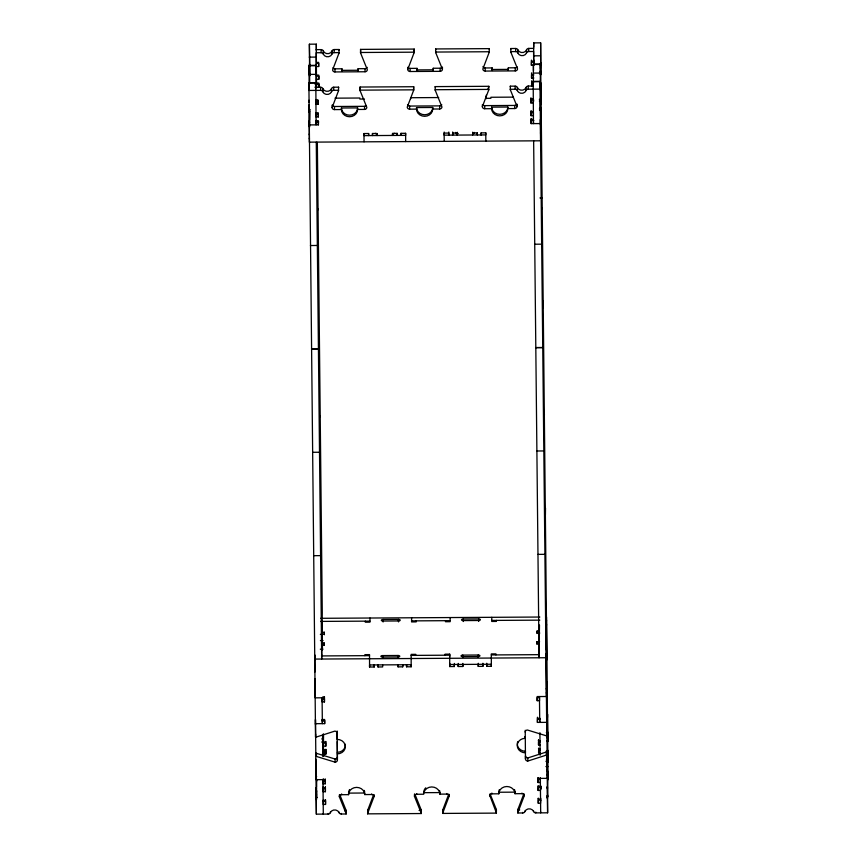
<?xml version="1.0" encoding="UTF-8"?>
<svg xmlns="http://www.w3.org/2000/svg" width="857" height="857" viewBox="0 0 857 857"><rect width="100%" height="100%" fill="white"/><g stroke="black" fill="none" stroke-linecap="round" stroke-linejoin="round"><path stroke-width="1.29" d="M309.848 66.343L309.42 64.061M316.169 788.504L316.158 787.701L316.587 790.197M530.89 98.812L533.204 98.801L533.697 101.126M533.718 64.65L533.729 62.775L533.761 64.896M539.332 101.094C540.863 102.251 539.964 97.43 540.221 99.53L540.296 109.953C540.092 112.631 541.035 107.307 539.439 108.411M540.231 65.014L540.671 62.732M547.387 787.208C547.43 784.359 547.366 791.997 547.419 787.304L546.991 787.304M315.879 100.805L315.89 100.108L315.89 102.379M546.134 752.8L547.869 752.789L547.869 750.282L547.977 762.376L547.977 760.105L546.241 760.116M308.948 100.226L308.948 102.294M337.262 741.605L337.422 756.967A2.314 2.068 0.7 0 1 335.13 759.045L316.469 753.335A2.314 2.068 0.7 0 0 315.805 753.249L315.762 756.356A2.314 2.068 0.7 0 1 316.426 756.442L335.098 762.162A2.314 2.068 0.7 0 0 337.39 760.073L337.101 733.196A2.314 2.068 0.7 0 0 334.766 731.139L316.222 737.074A2.314 2.068 0.7 0 1 315.558 737.159L308.884 83.022L315.826 82.979L315.922 87.896M315.912 87.114L316.019 82.626L309.034 82.668L309.066 83.568L309.109 65.764L316.04 65.721L316.126 73.991L316.351 64.039L316.469 76.134M309.945 75.212L309.388 44.189L316.319 44.146L316.394 50.606M309.302 65.4L309.195 74.034L309.109 65.764M309.42 66.567L309.441 65.014M309.934 109.739L309.066 109.739L309.066 112.246L309.013 104.811M309.506 75.191L309.966 73.659M309.227 125.936L309.206 120.762L309.366 139.027M309.688 83.483L309.388 44.189M309.323 134.892L309.334 133.863M309.484 122.98L309.495 121.94M309.473 119.884L309.559 109.182L309.527 127.115L309.623 112.278M309.388 137.998L309.334 142.144L540.574 140.805L540.628 136.659M315.826 82.979L316.083 124.865L316.137 120.73L316.158 122.015M315.997 84.693L316.04 65.721M316.212 67.435L316.319 44.146M315.89 102.636L315.869 104.19L318.183 104.179L318.226 101.072L315.58 101.083M316.372 64.982L316.394 63.429L318.708 63.407L318.665 66.514L316.029 66.535M316.49 79.283L316.533 76.177L318.847 76.166L318.804 79.273L316.49 79.283L316.533 83.075L318.847 83.065L318.89 87.2L318.922 84.093L314.958 84.115M316.565 87.671L316.629 82.84M316.426 122.101L316.415 120.355M316.479 114.399L316.49 112.76M316.64 101.897L316.672 99.476M318.311 116.927L318.354 113.82L316.04 113.831L316.008 116.938L318.311 116.927L318.268 112.792L315.965 112.803M309.152 124.908L318.397 124.854L318.44 121.748M317.904 209.901L317.915 208.872M517.082 104.404L517.05 106.472A2.314 2.068 0.7 0 1 514.757 108.55L507.826 108.593A8.099 7.242 0.7 0 1 499.802 115.877A8.099 7.242 0.7 0 1 491.639 108.689L484.698 108.732A2.314 2.068 0.7 0 1 482.362 106.675L488.704 89.996A2.314 2.068 0.7 0 0 488.79 89.407L435.142 89.717A2.314 2.068 0.7 0 0 435.249 90.306L441.933 106.911A2.314 2.068 0.7 0 1 439.641 108.989L432.71 109.032A8.099 7.242 0.7 0 1 424.686 116.316A8.099 7.242 0.7 0 1 416.523 109.118L409.582 109.16A2.314 2.068 0.7 0 1 407.246 107.104L413.588 90.435A2.314 2.068 0.7 0 0 413.674 89.835L413.717 86.728L360.069 87.039L360.026 90.146A2.314 2.068 0.7 0 0 360.133 90.746L366.817 107.339A2.314 2.068 0.7 0 1 364.525 109.428L357.594 109.46A8.099 7.242 0.7 0 1 349.57 116.745A8.099 7.242 0.7 0 1 341.407 109.557L334.466 109.6A2.314 2.068 0.7 0 1 332.13 107.543L338.472 90.863A2.314 2.068 0.7 0 0 338.558 90.274L333.684 90.306A2.314 2.068 0.7 0 0 331.52 91.688A4.628 4.135 0.7 0 1 322.8 91.742A2.314 2.068 0.7 0 0 320.604 90.381L320.647 87.275L314.915 87.221M442.448 67.178L442.426 69.246A2.314 2.068 0.7 0 1 440.134 71.335L410.075 71.506A2.314 2.068 0.7 0 1 407.739 69.449L414.07 52.77A2.314 2.068 0.7 0 0 414.167 52.181L414.21 49.074L360.551 49.385L360.518 52.491A2.314 2.068 0.7 0 0 360.615 53.08L367.31 69.685A2.314 2.068 0.7 0 1 365.018 71.763L334.948 71.934A2.314 2.068 0.7 0 1 332.623 69.888L338.954 53.209A2.314 2.068 0.7 0 0 339.051 52.62L334.166 52.641A2.314 2.068 0.7 0 0 332.002 54.034A4.628 4.135 0.7 0 1 323.282 54.087A2.314 2.068 0.7 0 0 321.086 52.716L321.129 49.61L316.254 49.642M314.83 660.104L314.798 654.93L314.947 672.038M315.14 690.603L315.162 689.564M322.8 91.742L322.843 88.635A2.314 2.068 0.7 0 0 320.647 87.275M323.282 54.087L323.325 50.981A2.314 2.068 0.7 0 0 321.129 49.61M315.205 693.699L315.151 697.844L324.396 697.791M315.505 724.711L315.472 719.548L315.826 755.21M315.558 737.159L315.601 734.053M320.068 416.673L320.09 415.645M315.997 772.446L316.019 771.407M316.062 775.542L316.008 779.688L325.253 779.634L325.264 779.056M316.426 756.442L316.469 753.335M316.147 790.197L316.169 788.644L316.747 788.644M316.244 798.81L316.265 797.256L316.844 797.256M316.372 798.456L316.479 793.968M316.458 791.9L316.49 789.822L316.576 798.103L316.662 791.086M339.811 794.718L346.078 810.283A2.314 2.068 0.7 0 1 346.185 810.872L346.142 813.979L341.257 814.011A2.314 2.068 0.7 0 1 339.072 812.64A4.628 4.135 0.7 0 0 330.352 812.693A2.314 2.068 0.7 0 1 328.177 814.086L316.362 814.15L316.169 788.644M322.082 642.611L322.061 644.678L322.028 632.273L324.342 632.262L324.364 634.748M321.557 642.975L324.203 642.964L324.171 645.032L321.857 645.053M324.342 632.262L324.31 634.33L320.347 634.362M331.52 91.688L331.563 88.582A2.314 2.068 0.7 0 1 333.727 87.2L338.601 87.168L338.472 90.863M332.002 54.034L332.045 50.927A2.314 2.068 0.7 0 1 334.209 49.535L339.083 49.513L338.954 53.209M322.95 779.131L323.303 814.107L323.314 813.529M323.421 743.051L323.517 735.199M323.035 786.994L323.025 787.572L325.339 787.562L325.349 786.983M325.831 749.35L325.821 749.929L323.517 749.95L323.517 749.361M323.475 746.158L323.517 743.051L325.821 743.03L325.789 746.147L323.475 746.158L323.517 749.95M323.11 788.601L323.089 787.658L323.068 791.707L325.381 791.697L325.424 788.59L322.532 788.601M323.56 754.085L323.592 750.978L325.906 750.957L325.864 754.064L322.403 754.085M324.439 701.926L324.482 698.819L322.168 698.83L322.125 701.937L324.439 701.926L324.46 696.752M332.13 107.543L332.162 105.475M323.539 781.156L323.603 779.474M323.732 780.802L323.753 779.174M315.419 723.683L324.674 723.629L324.707 720.523L322.071 720.544M333.684 90.306L333.727 87.2M334.166 52.641L334.209 49.535M325.746 741.423L325.746 742.001L321.696 742.033M325.296 783.769L325.339 780.663L323.025 780.673L322.982 783.78L325.296 783.769L325.328 779.367M325.478 799.731L325.467 800.309L323.164 800.32M334.466 109.6L334.509 106.493A2.314 2.068 0.7 0 1 332.248 104.94M334.948 71.934L334.991 68.828A2.314 2.068 0.7 0 1 332.945 67.757M325.521 804.444L325.553 801.338L323.239 801.349L323.207 804.455L325.521 804.444L325.542 800.052M328.177 814.086L328.188 813.497M330.352 812.693L330.352 811.911M341.407 109.557L341.418 108.003L357.615 107.907L357.594 109.46M342.007 71.399A8.099 7.242 0.7 0 1 341.911 70.349L341.932 68.796L334.991 68.828M335.098 762.162L335.13 759.045M337.101 733.196L337.133 731.128M337.39 760.073L337.422 756.967M339.072 812.64L339.072 812.061M346.142 813.979A2.314 2.068 0.7 0 0 346.035 813.389L339.351 796.785L339.372 794.846M341.257 814.011L341.268 813.422M339.351 796.785A2.314 2.068 0.7 0 1 341.643 794.707L341.654 793.925M346.035 813.389L346.078 810.283M341.643 794.707L348.574 794.664L348.595 793.111A8.099 7.242 0.7 0 1 349.592 789.565M358.022 71.302A8.099 7.242 0.7 0 0 358.097 70.253L358.119 68.699L365.05 68.656A2.314 2.068 0.7 0 0 367.192 67.339M360.133 90.746L360.176 87.628A2.314 2.068 0.7 0 1 360.069 87.039M360.615 53.08L360.658 49.974A2.314 2.068 0.7 0 1 360.551 49.385M368.596 133.521L368.617 135.588L368.649 133.521L363.968 133.553L363.989 135.62L405.618 135.374L405.64 133.306L400.969 133.338L400.99 135.406L401.022 133.338M364.525 109.428L364.568 106.322A2.314 2.068 0.7 0 0 366.357 105.54M365.018 71.763L365.05 68.656M364.889 655.669L364.9 654.641L369.528 654.609L369.56 667.025L374.188 667.003L374.209 664.925M365.328 621.154L365.318 622.193L369.945 622.161L369.999 618.015M372.495 133.499L372.474 135.567L372.452 133.499L377.08 133.478L377.101 135.545L377.112 133.992A1.735 0.771 -0.6 0 1 375.398 133.296M414.927 794.278L421.194 809.844L421.258 813.539L367.61 813.85A2.314 2.068 0.7 0 1 367.696 813.261L374.038 796.582A2.314 2.068 0.7 0 0 371.702 794.525L364.761 794.568L364.782 793.014L348.595 793.111M367.61 813.85L367.739 810.154L373.684 794.525M369.56 667.025L369.581 664.957L411.156 664.721L411.178 666.789L406.561 666.81L406.539 664.743L406.561 666.81M371.702 794.525L371.713 793.946M374.038 796.582L374.059 794.835M378.033 666.971L378.066 664.903L378.033 666.971L382.661 666.95L382.64 664.882M382.597 657.126L382.618 655.573L398.034 655.487A1.735 0.771 -0.6 0 1 399.758 656.248A1.735 0.771 -0.6 0 1 398.012 657.04L382.597 657.126A1.735 0.771 -0.6 0 1 380.872 656.355A1.735 0.771 -0.6 0 1 382.618 655.573L382.64 657.93M383.058 621.046L383.079 619.493L398.494 619.407A1.735 0.771 -0.6 0 1 400.219 620.179A1.735 0.771 -0.6 0 1 398.473 620.961L383.058 621.046A1.735 0.771 -0.6 0 1 381.333 620.286A1.735 0.771 -0.6 0 1 383.079 619.493L383.111 621.978M397.166 133.36L397.134 135.427L397.112 133.36L392.495 133.381L392.517 135.46L392.538 133.896A1.735 0.771 -0.6 0 0 394.252 133.253M398.012 657.04L398.034 655.487L398.055 657.844M398.473 620.961L398.494 619.407L398.526 621.893M398.077 666.864L398.109 664.786L398.077 666.864L402.704 666.832L402.726 664.764M407.739 69.449L407.761 67.382M409.582 109.16L409.625 106.054A2.314 2.068 0.7 0 1 407.525 104.886M410.075 71.506L410.107 68.399A2.314 2.068 0.7 0 1 408.061 67.317M410.717 98.759L410.728 97.719L438.688 97.559M413.588 90.435L413.631 87.328A2.314 2.068 0.7 0 0 413.717 86.728M414.07 52.77L414.113 49.663A2.314 2.068 0.7 0 0 414.21 49.074M416.523 109.118L416.545 107.564L432.731 107.479L432.71 109.032M417.123 70.96A8.099 7.242 0.7 0 1 417.027 69.91L417.048 68.356L410.107 68.399M411.617 617.779L411.564 621.925L416.191 621.893L416.202 620.854M415.763 655.38L415.774 654.341L411.146 654.373L411.178 666.789M421.258 813.539A2.314 2.068 0.7 0 0 421.151 812.95L414.467 796.346L414.499 794.021M414.467 796.346A2.314 2.068 0.7 0 1 416.759 794.268L416.77 793.689M433.139 70.874A8.099 7.242 0.7 0 0 433.214 69.813L433.235 68.26L440.177 68.228A2.314 2.068 0.7 0 0 442.083 67.296M435.249 90.306L435.185 86.611L488.833 86.3L488.704 89.996M442.426 69.246L435.731 52.652L435.677 48.945L489.326 48.635L489.186 52.341L482.855 69.021A2.314 2.068 0.7 0 0 485.191 71.067L515.25 70.895A2.314 2.068 0.7 0 0 517.542 68.817L510.847 52.213A2.314 2.068 0.7 0 1 510.751 51.624L515.625 51.591A2.314 2.068 0.7 0 1 517.821 52.963A4.628 4.135 0.7 0 0 526.541 52.909A2.314 2.068 0.7 0 1 528.705 51.516L533.59 51.495L533.686 61.136L531.372 61.158M439.641 108.989L439.684 105.882A2.314 2.068 0.7 0 0 441.762 104.683M440.134 71.335L440.177 68.228M444.194 132.053L444.162 135.16L485.78 134.913L485.812 132.846L481.141 132.878L481.163 134.945L481.141 132.878M490.043 793.85L496.31 809.415A2.314 2.068 0.7 0 1 496.417 810.004L496.374 813.111L442.726 813.422A2.314 2.068 0.7 0 1 442.812 812.832L449.154 796.153A2.314 2.068 0.7 0 0 446.818 794.096L439.887 794.139L439.898 792.586A8.099 7.242 0.7 0 0 439.534 790.497M448.822 132.021L448.779 135.127L448.757 133.06L444.14 133.092L444.226 141.362M442.726 813.422L442.855 809.715L448.8 794.085M445.051 655.209L445.062 654.17L449.689 654.148L449.721 656.633M445.501 620.693L445.49 621.721L450.107 621.7L450.161 617.554M452.678 131.999L452.635 135.106L452.614 133.039L457.242 133.017L457.263 135.085L457.284 133.531A1.735 0.771 -0.6 0 1 455.753 132.406M446.818 794.096L446.829 793.518M449.689 654.148L449.721 666.564L454.349 666.532L454.392 663.425M449.721 666.564L449.764 663.457M449.154 796.153L449.175 794.793M462.866 663.382L462.823 666.489L458.206 666.51L458.238 663.404M462.759 656.666L462.78 655.112L478.195 655.016A1.735 0.771 -0.6 0 1 479.92 655.787A1.735 0.771 -0.6 0 1 478.174 656.569L462.759 656.666A1.735 0.771 -0.6 0 1 461.034 655.894A1.735 0.771 -0.6 0 1 462.78 655.112L462.801 657.469M463.23 620.586L463.251 619.033L478.667 618.947A1.735 0.771 -0.6 0 1 480.391 619.707A1.735 0.771 -0.6 0 1 478.645 620.5L463.23 620.586A1.735 0.771 -0.6 0 1 461.505 619.815A1.735 0.771 -0.6 0 1 463.251 619.033L463.273 621.518M477.328 132.889L477.306 134.967L477.285 132.899L472.657 132.921M482.362 106.675L482.395 104.608M484.698 108.732L484.741 105.625A2.314 2.068 0.7 0 1 482.941 104.865M485.191 71.067L485.223 67.96A2.314 2.068 0.7 0 1 482.984 66.482M478.174 656.569L478.195 655.016L478.227 657.383M478.645 620.5L478.667 618.947L478.688 621.421M482.909 663.264L482.866 666.371L478.249 666.392L478.281 663.286M486.283 96.252L486.251 98.319L490.879 98.298L490.89 97.259L513.129 97.13M491.639 108.689L491.661 107.136L507.847 107.039L507.826 108.593M492.239 70.531A8.099 7.242 0.7 0 1 492.143 69.481L492.164 67.928L485.223 67.96M491.372 664.25L491.35 666.317L486.722 666.35L486.765 663.243M491.789 617.319L491.736 621.454L496.364 621.432L496.374 620.393M496.374 813.111A2.314 2.068 0.7 0 0 496.267 812.522L489.593 794.942M489.583 795.917A2.314 2.068 0.7 0 1 491.875 793.839L491.886 793.057M495.924 654.919L495.935 653.88L491.318 653.912L491.35 666.317M496.267 812.522L496.31 809.415M491.875 793.839L498.817 793.796L498.828 792.243A8.099 7.242 0.7 0 1 499.342 789.651M508.255 70.435A8.099 7.242 0.7 0 0 508.33 69.385L508.351 67.832L515.293 67.789A2.314 2.068 0.7 0 0 517.2 66.867M517.05 106.472L510.365 89.867L510.301 86.171L515.175 86.15A2.314 2.068 0.7 0 1 517.371 87.51A4.628 4.135 0.7 0 0 526.091 87.457A2.314 2.068 0.7 0 1 528.266 86.075L533.14 86.043M510.847 52.213L510.793 48.517L515.668 48.485A2.314 2.068 0.7 0 1 517.864 49.856A4.628 4.135 0.7 0 0 526.584 49.802A2.314 2.068 0.7 0 1 528.748 48.41L533.622 48.378M514.757 108.55L514.8 105.443A2.314 2.068 0.7 0 0 516.921 104.158M515.25 70.895L515.293 67.789M533.483 121.801L533.461 123.612L533.193 81.726L540.135 81.683L540.039 89.107L528.223 89.182A2.314 2.068 0.7 0 0 526.059 90.563A4.628 4.135 0.7 0 1 517.339 90.617A2.314 2.068 0.7 0 0 515.143 89.257L515.175 86.15M515.625 51.591L515.668 48.485M517.339 90.617L517.371 87.51M517.821 52.963L517.864 49.856M547.419 787.304L547.612 812.811L535.796 812.886A2.314 2.068 0.7 0 1 533.6 811.515A4.628 4.135 0.7 0 0 524.88 811.568A2.314 2.068 0.7 0 1 522.716 812.961L517.842 812.982A2.314 2.068 0.7 0 1 517.928 812.393L524.27 795.714A2.314 2.068 0.7 0 0 521.934 793.657L515.003 793.7L515.014 792.147A8.099 7.242 0.7 0 0 514.457 789.565M526.059 90.563L526.091 87.457M526.541 52.909L526.584 49.802M517.842 812.982L517.885 809.876A2.314 2.068 0.7 0 1 517.971 809.287L523.916 793.646M517.928 812.393L517.971 809.287M528.223 89.182L528.266 86.075M528.705 51.516L528.748 48.41M521.934 793.657L521.945 793.079M533.268 101.383L533.247 102.936L530.933 102.947L530.976 99.841L533.611 99.83M534.061 65.271L531.415 65.293L531.458 62.186L533.772 62.165L533.75 63.718M531.061 115.695L531.104 112.588L533.418 112.578L533.375 115.684L531.061 115.695L531.083 110.521M533.857 78.03L531.554 78.041L531.586 74.934L533.9 74.923M540.392 123.569L531.147 123.622L531.19 120.516L533.825 120.505M531.672 82.861L531.629 85.968L531.651 80.794M531.447 120.666L531.469 118.598L531.501 121.083M522.716 812.961L522.727 812.372M533.29 85.861L533.418 64.468L540.36 64.425L540.446 72.695L540.467 70.628M540.446 68.56L540.553 64.071L533.568 64.114L533.611 64.757L533.697 42.893L540.638 42.85L540.874 86.975M524.27 795.714L524.28 794.942M527.805 761.037A2.314 2.068 0.7 0 1 525.47 758.991L525.502 755.885A2.314 2.068 0.7 0 0 527.837 757.931L527.805 761.037L546.348 755.113A2.314 2.068 0.7 0 1 547.012 755.017L547.045 751.91A2.314 2.068 0.7 0 0 546.391 752.007L527.837 757.931M524.88 811.568L524.891 810.979M540.306 83.397L540.36 64.425M539.46 73.884L540.756 73.884L540.638 42.85M540.199 101.34L540.221 99.787M540.671 65.239L540.681 63.686M540.306 108.4L540.296 109.953L539.428 109.964M540.756 73.852L540.778 72.299L539.471 72.331M540.478 124.597L540.446 119.423L540.617 137.698M540.917 91.11L540.928 90.081M540.574 133.563L540.585 132.524M540.746 120.601L540.767 125.775L540.906 115.074M540.724 118.545L540.81 107.843L540.896 116.124M541.003 100.076L541.024 99.037M541.174 94.538L541.046 104.211L540.885 85.914M533.6 811.515L533.611 810.936M542.213 208.605L542.235 207.576M540.928 82.808L546.466 621.143M539.589 641.722L536.953 641.732L536.921 643.811L539.235 643.789L539.053 657.769L533.643 140.837M539.482 624.978L539.396 631.02L537.082 631.031L537.06 633.109L539.706 633.087M535.796 812.886L535.807 812.104M537.189 700.694L537.232 697.587L539.546 697.577L539.503 700.683L537.189 700.694L537.146 696.559L546.402 696.505L546.455 692.36M547.291 775.242L546.723 718.209L546.67 722.355L537.414 722.408L537.457 719.302L540.103 719.28M543.252 307.856L543.338 301.31M539.246 642.75L539.385 632.048M540.392 780.395L540.36 782.527L538.046 782.537L538.089 779.431L540.403 779.42M538.014 777.824L538.003 778.402L547.259 778.349L547.312 774.203M540.264 744.904L538.528 744.915L538.571 741.808L540.306 741.798M538.496 739.998L538.485 740.78L540.221 740.769M540.478 787.347L540.467 786.394L540.446 790.454L538.132 790.465L538.175 787.358L541.345 787.337M538.1 785.751L538.089 786.33L540.403 786.319L540.403 785.73M540.349 752.832L538.614 752.842L538.657 749.736L540.392 749.725M538.582 748.118L538.571 748.707L540.306 748.697M538.228 798.306L538.217 799.078L540.531 799.067M538.26 803.213L538.303 800.106L540.617 800.095L540.574 803.202L538.26 803.213L538.282 798.296M539.781 718.252L539.728 722.387L539.46 696.548M544.377 415.377L544.399 414.349M540.328 777.61L540.681 812.854L540.692 811.922M545.416 514.629L545.502 508.083M546.07 658.765L546.048 653.591L546.434 693.399M546.241 645.814L546.23 646.842L546.327 632.005L546.284 649.949L546.37 639.258M546.509 625.278L546.52 624.239M546.391 689.264L546.402 688.225M546.841 654.737L546.873 659.911L546.477 620.104M547.141 685.761L547.195 681.615M546.348 755.113L546.391 752.007M546.755 723.383L546.766 722.344M547.184 689.896L547.195 688.857M525.18 732.103A2.314 2.068 0.7 0 1 527.473 730.025L546.145 735.745A2.314 2.068 0.7 0 0 546.809 735.82L546.852 732.714A2.314 2.068 0.7 0 1 546.348 732.671M547.334 695.091L547.291 698.198A2.314 2.068 0.7 0 1 546.627 698.112L546.67 695.006A2.314 2.068 0.7 0 0 547.334 695.091L546.52 616.997M547.537 714.288L547.494 717.395A2.314 2.068 0.7 0 0 546.83 717.48L546.873 714.374A2.314 2.068 0.7 0 1 547.537 714.288L548.041 779.495L547.955 771.225L547.934 773.303M547.248 771.107L547.259 770.068M547.687 737.62L547.698 736.591M547.848 732.092L547.73 741.755L547.152 684.722M547.494 797.471L547.516 795.917L546.937 795.928M547.977 759.848L547.955 761.402L546.22 761.412M547.848 779.859L547.955 775.371M316.469 76.016L316.479 74.945M487.837 89.267L488.747 86.889A2.314 2.068 0.7 0 0 488.833 86.3M321.654 697.866L324.128 697.073M321.086 52.716L316.212 52.748L316.308 62.4L318.622 62.379L318.665 66.514M360.518 52.491L414.167 52.181M309.216 57.13L316.158 57.098M533.525 55.834L540.467 55.791M309.87 64.789L309.431 64.189M540.253 63.461L540.671 62.861M315.922 66.31L316.351 65.293L309.259 65.411L309.281 67.478M341.911 70.349L358.097 70.253M417.027 69.91L433.214 69.813M492.143 69.481L508.33 69.385M308.991 74.398L315.933 74.355M533.311 73.091L540.242 73.059M316.115 75.148L318.761 75.137L318.804 79.273M531.586 81.833L533.9 81.811M308.788 90.446L320.604 90.381M360.026 90.146L413.674 89.835M515.143 89.257L510.258 89.278A2.314 2.068 0.7 0 0 510.365 89.867M335.001 98.159L359.854 98.019L359.844 99.058L364.461 99.026M315.826 100.055L318.14 100.044L318.183 104.179M539.353 99.541L540.221 99.53M334.509 106.493L364.568 106.322M409.625 106.054L439.684 105.882M484.741 105.625L514.8 105.443M309.045 111.292L309.913 111.292M531.019 111.56L533.333 111.549M316.04 120.73L318.354 120.719L318.397 124.854M531.104 119.487L533.418 119.477M315.794 121.758L318.697 121.898M457.284 133.531L458.249 133.521M539.942 197.946L542.256 197.924M310.416 245.53L317.347 245.466M534.725 244.224L541.656 244.17M312.58 452.303L319.511 452.239M536.889 450.996L543.831 450.943M313.662 555.69L320.593 555.625M537.971 554.383L544.913 554.329M320.604 618.304L539.846 617.04M320.572 621.411L369.956 621.121M411.585 620.886L450.129 620.661M491.747 620.425L539.803 620.147M320.411 640.565L323.057 640.543M320.304 649.188L322.939 649.178M321.461 655.926L369.506 655.648M411.135 655.401L449.679 655.187M491.307 654.941L539.353 654.662M314.744 659.076L545.995 657.737M449.7 664.496L491.329 664.25M322.318 719.516L324.621 719.494L324.674 723.629M537.371 718.262L539.685 718.252M321.739 738.927L323.464 738.916M546.627 737.62L547.784 737.62M546.584 740.727L547.741 740.727M322.703 752.532C324.117 753.067 323.378 750.571 323.55 752.585M546.155 751.235L547.891 751.235M546.22 761.669L547.955 761.659M545.898 766.565L548.212 766.554M316.629 776.581L316.051 776.581L315.869 759.184M540.467 788.901L541.335 788.89M423.712 792.671L439.898 792.586M498.828 792.243L515.014 792.147M416.759 794.268L423.69 794.225A8.099 7.242 0.7 0 1 431.714 786.94A8.099 7.242 0.7 0 1 439.887 794.139M316.694 797.513L316.265 799.71L316.683 799.067M547.077 796.174L547.516 798.37L547.055 797.728M344.964 810.883L346.185 810.872M419.062 810.454L421.301 810.433A2.314 2.068 0.7 0 0 421.194 809.844M517.885 809.876L519.706 809.865M321.889 720.341L324.375 721.101M533.268 98.844L533.279 99.573M540.756 74.013L540.778 74.827L540.778 72.331M309.506 75.352L309.527 76.166L309.527 73.67M547.869 777.792L547.623 797.117L547.655 795.05M540.778 109.91L540.799 111.978M540.724 114.399L540.788 124.747M540.135 81.683L540.221 89.953L540.328 81.329L533.343 81.372L533.247 86.375M540.039 89.107L546.809 735.82M547.012 755.017L547.612 812.811M533.697 42.893L533.74 47.199M533.879 60.119L533.9 62.272M533.418 64.468L533.483 70.67M539.396 631.02L539.407 634.116M540.971 786.105L540.992 788.172M540.703 798.188L540.724 800.781M539.91 732.703L540.146 755.242M531.436 60.119L531.415 65.293M531.565 72.866L531.554 78.041M538.55 739.998L538.528 744.915M538.646 748.697L538.614 752.842M537.082 631.031L537.114 633.516M536.953 641.732L536.975 644.218M530.944 97.773L530.933 102.947M531.169 118.448L531.147 123.622M537.435 717.223L537.414 722.408M538.067 777.62L538.046 782.537M538.164 786.33L538.132 790.465M525.234 730.282L525.47 758.991M486.251 95.191L486.283 98.737M485.758 132.846L485.844 141.116M486.701 664.282L486.722 666.35M482.845 664.304L482.866 666.371M472.721 132.182L472.678 134.988L472.7 133.435A1.735 0.771 -0.6 0 0 474.382 132.439M478.227 664.325L478.249 666.392M457.306 132.267L457.327 134.635M462.801 664.421L462.823 666.489M458.184 664.443L458.206 666.51M454.328 664.464L454.349 666.532M405.597 133.306L405.682 141.576M402.683 664.764L402.704 666.832M374.166 664.936L374.188 667.003M363.968 133.553L364.054 141.823M337.155 731.364L337.165 739.398A8.099 7.242 0.7 0 1 345.339 746.586A8.099 7.242 0.7 0 1 337.315 753.871M325.81 741.744L325.789 746.147M325.896 749.414L325.864 754.064M324.203 642.964L324.225 645.45M325.403 787.037L325.381 791.697M317.347 142.369L322.275 612.776L321.675 659.033L316.265 142.101M323.721 750.625L323.764 754.931M322.168 621.4L322.457 649.402M322.96 696.816L322.982 699.483M323.346 733.796L323.389 737.888M323.368 738.916L323.528 744.23M323.592 750.978L323.614 756.292M323.721 779.249L323.582 781.156M322.007 633.302L322.061 637.437M323.603 787.358L323.614 788.911M321.878 644.003L321.964 650.206M321.729 654.887L321.739 655.926M322.436 721.573L322.414 719.505L322.361 723.651L322.082 697.802M323.325 799.967L323.346 801.52M322.553 735.285L322.778 756.495M316.651 781.188L316.629 779.12L316.662 787.401M308.884 83.022L308.948 89.224M315.022 678.658L315.194 694.738M315.762 756.356L316.362 814.15M332.045 50.927A4.628 4.135 0.7 0 1 323.325 50.981M339.083 49.513A2.314 2.068 0.7 0 1 338.997 50.102M358.119 68.699A8.099 7.242 0.7 0 1 357.798 70.788M342.297 70.874A8.099 7.242 0.7 0 1 341.932 68.796M433.235 68.26A8.099 7.242 0.7 0 1 433.053 69.835M417.605 70.938A8.099 7.242 0.7 0 1 417.048 68.356M435.774 49.545A2.314 2.068 0.7 0 1 435.677 48.945M489.326 48.635A2.314 2.068 0.7 0 1 489.229 49.235M508.351 67.832A8.099 7.242 0.7 0 1 508.03 69.92M492.529 70.006A8.099 7.242 0.7 0 1 492.164 67.928M510.89 49.106A2.314 2.068 0.7 0 1 510.793 48.517M435.731 52.652A2.314 2.068 0.7 0 1 435.635 52.052L489.283 51.741A2.314 2.068 0.7 0 1 489.186 52.341M345.296 744.24A8.099 7.242 0.7 0 1 337.337 752.317M517.66 741.701A8.099 7.242 0.7 0 0 525.427 751.235L525.405 752.789A8.099 7.242 0.7 0 1 517.232 745.59A8.099 7.242 0.7 0 1 525.255 738.306L525.266 736.752A8.099 7.242 0.7 0 0 524.677 736.784M348.574 794.664A8.099 7.242 0.7 0 1 356.598 787.379A8.099 7.242 0.7 0 1 364.761 794.568M367.642 810.743A2.314 2.068 0.7 0 1 367.739 810.154M442.769 810.315A2.314 2.068 0.7 0 1 442.855 809.715M498.817 793.796A8.099 7.242 0.7 0 1 506.83 786.512A8.099 7.242 0.7 0 1 515.003 793.7M423.787 791.622A8.099 7.242 0.7 0 1 425.725 787.829M364.225 790.433A8.099 7.242 0.7 0 1 364.686 791.964M331.563 88.582A4.628 4.135 0.7 0 1 322.843 88.635M338.601 87.168A2.314 2.068 0.7 0 1 338.515 87.757M435.292 87.2A2.314 2.068 0.7 0 1 435.185 86.611M510.408 86.761A2.314 2.068 0.7 0 1 510.301 86.171M507.847 107.039A8.099 7.242 0.7 0 1 499.824 114.324A8.099 7.242 0.7 0 1 491.661 107.136M432.731 107.479A8.099 7.242 0.7 0 1 424.708 114.763A8.099 7.242 0.7 0 1 416.545 107.564M357.615 107.907A8.099 7.242 0.7 0 1 349.592 115.192A8.099 7.242 0.7 0 1 341.418 108.003M318.429 348.853L311.498 348.895L318.429 348.874M542.738 347.556L535.807 347.599L542.738 347.578"/></g></svg>
